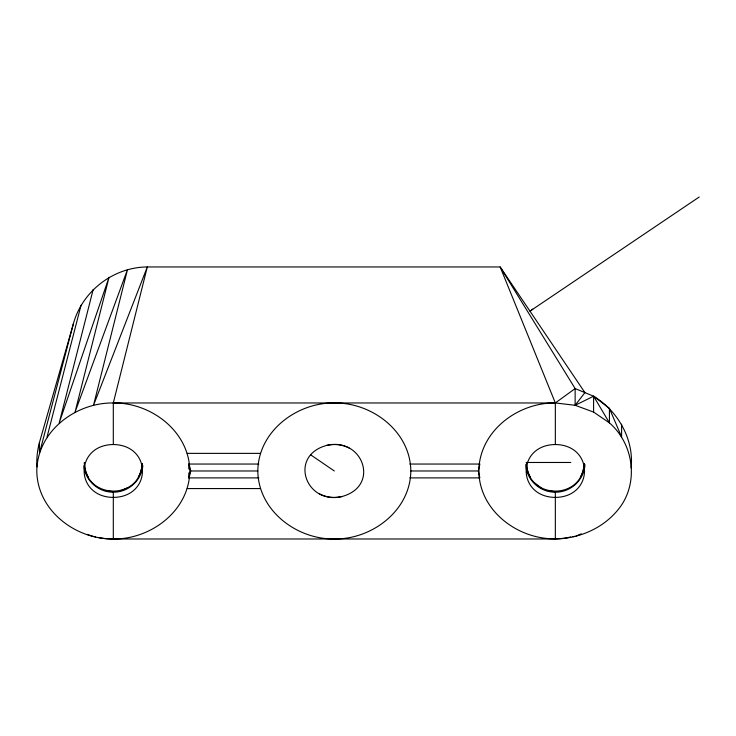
<?xml version="1.0" encoding="UTF-8"?>
<svg xmlns="http://www.w3.org/2000/svg" width="736" height="736" viewBox="0 0 736 736"><rect width="100%" height="100%" fill="white"/><g stroke="black" fill="none" stroke-linecap="round" stroke-linejoin="round"><path stroke-width="1.1" d="M36.929 466.9A76.507 76.507 0 0 1 39.404 442.667L73.407 323.665C82.349 291.042 113.491 267.15 147.31 266.956L500.167 266.956L575.138 388.571L593.593 396.216L609.436 408.379L609.436 422.887C632.592 443.035 638.655 479.072 621.598 504.979C606.804 526.608 581.219 538.531 555.34 538.982L113.307 538.982A76.507 76.507 0 0 1 97.814 537.39M142.066 463.579C140.705 501.014 84.576 499.882 84.401 462.484M584.099 463.579C582.949 500.305 527.703 500.278 526.571 463.551M631.12 467.976C634.165 439.346 617.927 410.918 593.593 396.216L575.138 405.288L555.34 402.969L113.307 402.969C75.587 402.463 37.214 431.397 36.8 470.976C37.214 510.545 75.587 539.479 113.307 538.982C151.027 539.479 189.4 510.545 189.814 470.976C189.4 431.397 151.027 402.463 113.307 402.969L113.307 444.526C152.186 444.986 152.186 496.956 113.307 497.416C74.428 496.956 74.428 444.986 113.307 444.526M257.821 470.976C258.226 431.397 296.599 402.463 334.319 402.969C372.048 402.463 410.421 431.397 410.826 470.976C410.421 510.545 372.048 539.479 334.319 538.982C296.599 539.479 258.226 510.545 257.821 470.976L190.753 470.976L188.784 464.048L258.842 464.048M570.74 536.949C528.844 547.004 479.302 516.148 478.832 470.976C479.246 431.397 517.62 402.463 555.34 402.969L575.138 388.571L575.138 405.288L593.593 412.077L609.436 422.887L593.593 396.216L593.593 412.077M113.307 402.969L147.31 266.956L93.509 405.288L127.503 269.56L75.054 412.077L109.057 277.205L59.211 422.887L93.214 289.368M47.049 436.972L81.052 305.21M39.698 452.263L73.407 323.665M258.842 477.894L188.784 477.894L190.753 470.976M575.138 405.288L584.918 392.619L500.167 266.956L555.34 402.969L555.34 444.526C516.46 444.986 516.46 496.956 555.34 497.416C594.219 496.956 594.219 444.986 555.34 444.526M531.401 310.187L532.763 309.138M529.966 311.153L699.2 197.018M120.787 490.7L127.76 487.784M576.168 535.946L581.293 533.821M326.618 445.427C288.024 455.888 305.9 505.292 342.019 496.515C380.622 486.054 362.747 436.65 326.618 445.427A34.877 33.414 -54.4 0 1 349.195 448.068M572.939 536.664L575.138 536.369M187.202 453.367L260.424 453.367M526.139 462.484L570.796 462.475M409.805 464.048L479.863 464.048L478.382 470.976L479.863 477.894L409.805 477.894M410.826 470.976L478.832 470.976M187.202 488.575L260.424 488.575M547.86 490.7L555.34 491.694L555.34 538.982M105.828 490.7L113.307 491.694L113.307 538.982M310.592 454.793L334.319 470.976M609.399 408.342L621.598 436.972L621.598 424.221M534.897 483.138L540.886 487.784M188.784 464.048L188.784 468.998M188.784 472.954L188.784 477.894M39.404 442.667L39.404 451.232M95.643 536.912A76.507 76.507 0 0 1 93.509 536.369M92.442 536.075A76.507 76.507 0 0 1 87.152 534.373M585.01 464.692A29.753 29.753 0 0 1 555.34 492.228A29.753 29.753 0 0 1 525.67 464.692M142.867 465.796A29.753 29.753 0 0 1 83.738 465.796M88.274 477.084A29.495 29.495 0 0 1 84.401 462.475M142.195 463.56A29.495 29.495 0 0 1 138.34 477.084M530.306 477.084A29.495 29.495 0 0 1 526.452 463.56M584.228 463.56A29.495 29.495 0 0 1 580.373 477.084M342.019 496.524A34.877 33.414 -54.4 0 1 319.452 493.874"/></g></svg>
